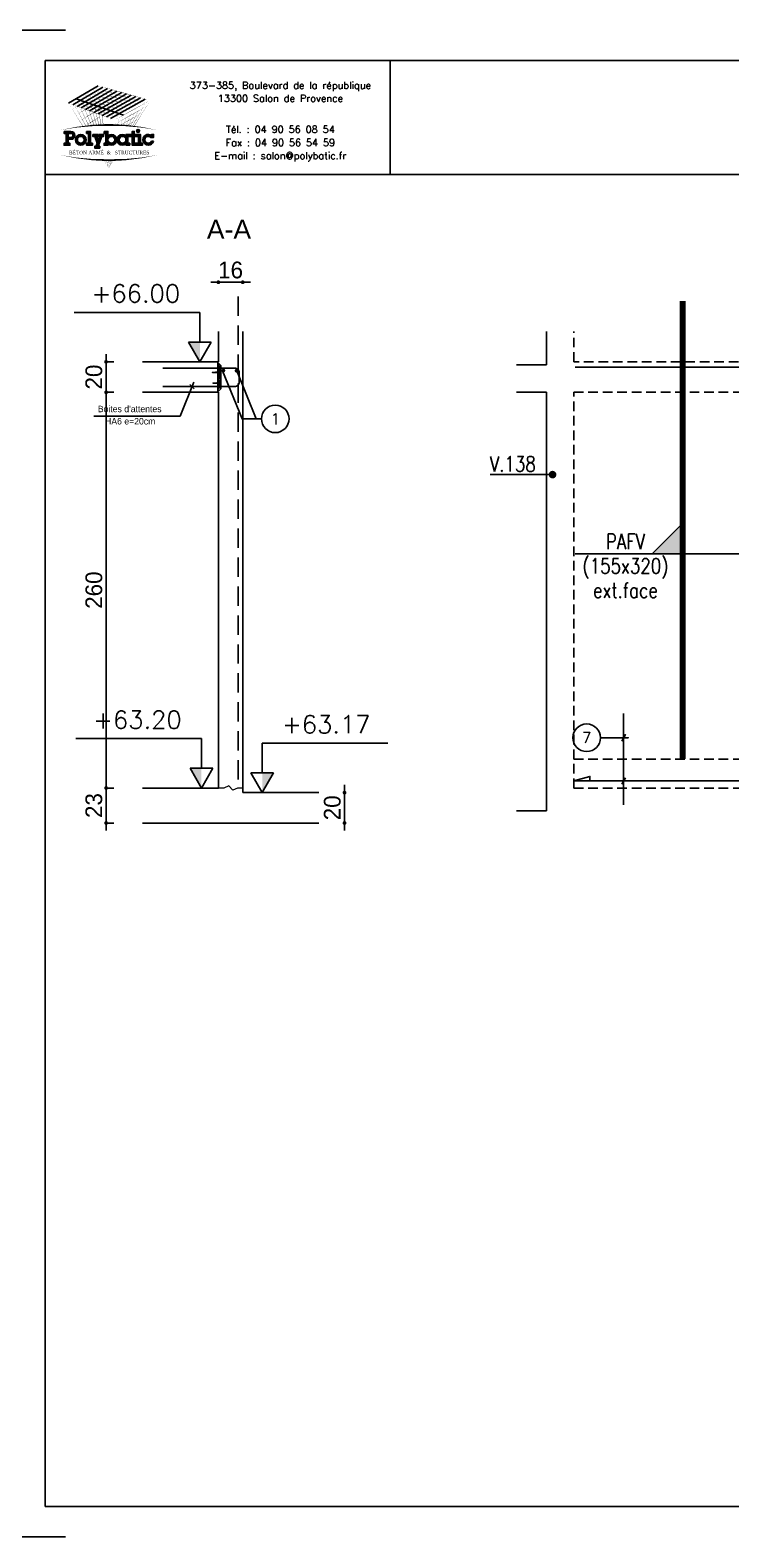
# Model space of a CAD drawing. Header units: metres. Extents: x -5618 to 118954, y -306 to 4637.
# Drawn here: x 42972 to 43433, y 604 to 1594 of the extents above; entities that cross this region are included whole.
import ezdxf
from ezdxf.enums import TextEntityAlignment as Align

# ---------------------------------------------------------------- set-up
doc = ezdxf.new("R2010")
doc.units = ezdxf.units.M
doc.linetypes.add('CACHE', pattern=[9.525, 6.35, -3.175])
doc.linetypes.add('CACHEX2', pattern=[19.05, 12.7, -6.35])
for name, color, linetype in [('COTATION', 1, 'Continuous'), ('GO-CARTOUCHE', 7, 'Continuous'), ('GO-FER-HA', 140, 'Continuous'), ('GO-TEXTE', 9, 'Continuous'), ('K_ENT_M_Building_V.76', 7, 'Continuous'), ('STR_COTATION', 1, 'Continuous'), ('STR_STA', 30, 'Continuous'), ('STR_TS', 22, 'Continuous'), ('STR_TS_TXT', 7, 'Continuous'), ('STR_VOI-POT', 6, 'Continuous')]:
    doc.layers.add(name, color=color, linetype=linetype)
doc.layers.add('Kofragna_forma', color=7, linetype='Continuous', lineweight=70)
doc.styles.add('GrDimensions', font='simplex.shx')
doc.styles.add('Lucida', font='LSANSI.TTF')
doc.styles.add('POLYBATIC', font='TIMES.TTF')
doc.styles.add('schéma', font='simplex.shx')
doc.styles.add('TEXTE', font='romans.shx')
doc.styles.add('TEXTE TS', font='romans.shx', dxfattribs={"width": 0.7, "oblique": 15})
doc.styles.add('TEXTEBA', font='ARIAL.TTF')
doc.dimstyles.new('COUPE-20', dxfattribs={"dimscale": 0.5, "dimtxt": 22, "dimasz": 5, "dimexe": 0.05, "dimexo": 0, "dimgap": 5, "dimtad": 1, "dimdec": 0, "dimdsep": 46, "dimtxsty": 'Standard', "dimblk1": 'DOT', "dimblk2": 'DOT', "dimsah": 1, "dimcen": 0, "dimdle": 150, "dimclrd": 1, "dimclre": 1, "dimclrt": 7, "dimadec": 0, "dimazin": 0, "dimtfac": 1, "dimtdec": 0, "dimtix": 1, "dimtmove": 2, "dimatfit": 3, "dimldrblk": 'DOT', "dimfxl": 0, "dimtvp": 1, "dimtolj": 1, "dimtzin": 0, "dimarcsym": 0})

# ---------------------------------------------------------------- blocks, each defined once
blk = doc.blocks.new('A$C492E529B')
for color, points in [(140, [(1.413, 0.725, 1), (1.563, 0.725, 1)]), (256, [(-0.938, 0.7), (-1.138, 0.7), (-1.138, 0.6), (-1.038, 0.6), (-1.038, 0.1), (-1.138, 0.1), (-1.138, 0), (-0.838, 0), (-0.838, 0.1), (-0.938, 0.1)]), (256, [(-0.367, 0.45), (-0.268, 0.45), (-0.268, 0.55), (-0.523, 0.55), (-0.523, 0.45), (-0.473, 0.45), (-0.543, 0.253), (-0.612, 0.45), (-0.562, 0.45), (-0.562, 0.55), (-0.818, 0.55), (-0.818, 0.45), (-0.718, 0.45), (-0.595, 0.101), (-0.648, -0.05), (-0.718, -0.05), (-0.718, -0.15), (-0.468, -0.15), (-0.468, -0.05), (-0.543, -0.05)]), (256, [(1.393, 0.55), (1.292, 0.55), (1.292, 0.7), (1.193, 0.7), (1.193, 0.55), (1.093, 0.55), (1.093, 0.45), (1.193, 0.45), (1.193, 0), (1.393, 0), (1.393, 0.1), (1.292, 0.1), (1.292, 0.45), (1.393, 0.45)]), (256, [(1.613, 0.55), (1.413, 0.55), (1.413, 0.45), (1.513, 0.45), (1.513, 0.1), (1.413, 0.1), (1.413, 0), (1.712, 0), (1.712, 0.1), (1.613, 0.1)]), (256, [(2.13, 0.4), (2.283, 0.4), (2.283, 0.55), (2.183, 0.55), (2.183, 0.487, 3.359496), (2.272, 0.2), (2.166, 0.2, -3.125802)])]:
    blk.add_hatch(color=color).paths.add_polyline_path(points)
h = blk.add_hatch(color=256)
h.paths.add_polyline_path([(-1.983, 0.1), (-2.083, 0.1), (-2.083, 0.3), (-1.933, 0.3, 1), (-1.933, 0.7), (-2.283, 0.7), (-2.283, 0.6), (-2.183, 0.6), (-2.183, 0.1), (-2.283, 0.1), (-2.283, 0), (-1.983, 0)])
h.paths.add_polyline_path([(-2.083, 0.4), (-2.083, 0.6), (-1.933, 0.6, -1), (-1.933, 0.4)], flags=16)
h = blk.add_hatch(color=256)
h.paths.add_polyline_path([(-1.158, 0.275, 1), (-1.708, 0.275, 1)])
h.paths.add_polyline_path([(-1.608, 0.275, -1), (-1.258, 0.275, -1)], flags=16)
h = blk.add_hatch(color=256)
h.paths.add_polyline_path([(-0.047, 0.487), (-0.047, 0.7), (-0.248, 0.7), (-0.248, 0.6), (-0.147, 0.6), (-0.147, 0.1), (-0.248, 0.1), (-0.248, 0), (-0.047, 0), (-0.047, 0.063, 2.12132)])
h.paths.add_polyline_path([(-0.047, 0.275, -1), (0.303, 0.275, -1)], flags=16)
h = blk.add_hatch(color=256)
h.paths.add_polyline_path([(1.073, 0.1), (0.973, 0.1), (0.973, 0.45), (1.073, 0.45), (1.073, 0.55), (0.873, 0.55), (0.873, 0.487, 2.12132), (0.873, 0.063), (0.873, 0), (1.073, 0)])
h.paths.add_polyline_path([(0.523, 0.275, -1), (0.873, 0.275, -1)], flags=16)
for p, q in [((-0.595, 0.101), (-0.718, 0.45)), ((-0.648, -0.05), (-0.595, 0.101)), ((-0.543, 0.253), (-0.612, 0.45)), ((-0.543, -0.05), (-0.367, 0.45)), ((-0.543, 0.253), (-0.473, 0.45)), ((0.873, 0.55), (0.873, 0.487)), ((1.073, 0.55), (0.873, 0.55)), ((0.873, 0.063), (0.873, 0)), ((0.973, 0.1), (0.973, 0.45)), ((0.973, 0.45), (1.073, 0.45)), ((1.073, 0.1), (0.973, 0.1)), ((1.073, 0.45), (1.073, 0.55)), ((1.073, 0), (1.073, 0.1)), ((2.166, 0.2), (2.272, 0.2)), ((0.873, 0), (1.073, 0))]:
    blk.add_line(p, q)
for points in [[(-2.283, 0.7), (-1.933, 0.7)], [(-2.283, 0.7), (-2.283, 0.6), (-2.183, 0.6), (-2.183, 0.1), (-2.283, 0.1), (-2.283, 0), (-1.983, 0), (-1.983, 0.1), (-2.083, 0.1), (-2.083, 0.3), (-1.933, 0.3)], [(-2.083, 0.4), (-2.083, 0.6), (-1.933, 0.6)], [(-2.083, 0.4), (-1.933, 0.4)], [(-1.138, 0.7), (-0.938, 0.7), (-0.938, 0.1), (-0.838, 0.1), (-0.838, 0), (-1.138, 0), (-1.138, 0.1), (-1.038, 0.1), (-1.038, 0.6), (-1.138, 0.6), (-1.138, 0.7)], [(-0.818, 0.55), (-0.562, 0.55)], [(-0.818, 0.55), (-0.818, 0.45), (-0.718, 0.45)], [(-0.612, 0.45), (-0.562, 0.45), (-0.562, 0.55)], [(-0.523, 0.55), (-0.268, 0.55), (-0.268, 0.45), (-0.367, 0.45)], [(-0.473, 0.45), (-0.523, 0.45), (-0.523, 0.55)], [(-0.248, 0.7), (-0.248, 0.6), (-0.147, 0.6), (-0.147, 0.1), (-0.248, 0.1), (-0.248, 0), (-0.047, 0), (-0.047, 0.063)], [(-0.047, 0.487), (-0.047, 0.7), (-0.248, 0.7)], [(1.093, 0.55), (1.193, 0.55), (1.193, 0.7), (1.292, 0.7), (1.292, 0.55), (1.393, 0.55), (1.393, 0.45), (1.292, 0.45), (1.292, 0.1), (1.393, 0.1), (1.393, 0), (1.193, 0), (1.193, 0.45), (1.093, 0.45)], [(1.093, 0.45), (1.093, 0.55)], [(1.413, 0.45), (1.413, 0.55), (1.613, 0.55), (1.613, 0.1), (1.712, 0.1), (1.712, 0), (1.413, 0), (1.413, 0.1), (1.513, 0.1), (1.513, 0.45), (1.413, 0.45)], [(2.183, 0.487), (2.183, 0.55), (2.283, 0.55), (2.283, 0.4), (2.13, 0.4)], [(-0.648, -0.05), (-0.718, -0.05), (-0.718, -0.15), (-0.468, -0.15), (-0.468, -0.05), (-0.543, -0.05)]]:
    blk.add_lwpolyline(points)
at = {"color": 140}
blk.add_circle((1.488, 0.725), 0.075, dxfattribs=at)
for centre, radius in [((-1.433, 0.275), 0.275), ((-1.433, 0.275), 0.175), ((0.128, 0.275), 0.175), ((0.698, 0.275), 0.175)]:
    blk.add_circle(centre, radius)
for centre, radius, start, end in [((-1.933, 0.5), 0.2, 270, 90), ((-1.933, 0.5), 0.1, 270, 90), ((0.128, 0.275), 0.275, 230.4788, 129.5212), ((0.698, 0.275), 0.275, 50.4788, 309.5212), ((2.008, 0.275), 0.275, 50.4788, 344.17338), ((2.008, 0.275), 0.175, 45.58469, 334.62307)]:
    blk.add_arc(centre, radius, start, end)
blk = doc.blocks.new('POLYBATIC')
at = {"color": 140}
for p, q in [((-0.43, 3.281), (-1.602, 2.578)), ((-1.435, 2.518), (-0.241, 3.228)), ((-1.268, 2.457), (-0.053, 3.175)), ((0.135, 3.121), (-1.101, 2.397)), ((-0.934, 2.337), (0.323, 3.068)), ((-0.767, 2.276), (0.511, 3.015)), ((-1.309, 2.754), (0.586, 2.109)), ((0.7, 2.962), (-0.6, 2.216)), ((-0.433, 2.156), (0.888, 2.908)), ((1.076, 2.855), (-0.266, 2.095)), ((-0.099, 2.035), (1.264, 2.802)), ((1.452, 2.749), (0.067, 1.974))]:
    blk.add_line(p, q, dxfattribs=at)
for points in [[(-1.016, 2.93, 0.0156, 0, 0), (-0.43, 3.281, 0, 0, 0)], [(0.122, 2.71, 0.0156, 0, 0), (-0.869, 3.018, 0, 0, 0)], [(-0.491, 1.706, 0.0136, 0, 0), (-0.869, 3.018, 0, 0, 0)], [(-0.838, 2.873, 0.0156, 0, 0), (-0.241, 3.228, 0, 0, 0)], [(0.283, 2.803, 0.0156, 0, 0), (-0.723, 3.105, 0, 0, 0)], [(-0.398, 1.71, 0.014, 0, 0), (-0.723, 3.105, 0, 0, 0)], [(-0.661, 2.816, 0.0156, 0, 0), (-0.053, 3.175, 0, 0, 0)], [(0.444, 2.896, 0.0156, 0, 0), (-0.576, 3.193, 0, 0, 0)], [(-0.309, 1.714, 0.0145, 0, 0), (-0.576, 3.193, 0, 0, 0)], [(-0.483, 2.759, 0.0156, 0, 0), (0.135, 3.121, 0, 0, 0)], [(0.605, 2.988, 0.0156, 0, 0), (-0.43, 3.281, 0, 0, 0)], [(-0.225, 1.716, 0.0149, 0, 0), (-0.43, 3.281, 0, 0, 0)], [(-0.305, 2.702, 0.0156, 0, 0), (0.323, 3.068, 0, 0, 0)], [(-0.128, 2.646, 0.0156, 0, 0), (0.511, 3.015, 0, 0, 0)], [(-1.602, 2.578, 0, 0.0156, 0), (-1.016, 2.93, 0, 0, 0)], [(-0.684, 2.246, 0.0156, 0, 0), (-1.602, 2.578, 0, 0, 0)], [(-1.031, 1.66, 0.0111, 0, 0), (-1.602, 2.578, 0, 0, 0)], [(-1.456, 2.344, 0, 0.0156, 0), (-0.923, 2.663, 0, 0, 0)], [(-0.522, 2.339, 0.0156, 0, 0), (-1.455, 2.666, 0, 0, 0)], [(-0.913, 1.673, 0.0116, 0, 0), (-1.455, 2.666, 0, 0, 0)], [(-1.435, 2.518, 0, 0.0156, 0), (-0.838, 2.873, 0, 0, 0)], [(-1.31, 2.109, 0, 0.0156, 0), (-0.831, 2.397, 0, 0, 0)], [(-0.361, 2.432, 0.0156, 0, 0), (-1.309, 2.754, 0, 0, 0)], [(-0.8, 1.684, 0.0121, 0, 0), (-1.309, 2.754, 0, 0, 0)], [(-1.268, 2.457, 0, 0.0156, 0), (-0.661, 2.816, 0, 0, 0)], [(-0.2, 2.524, 0.0156, 0, 0), (-1.162, 2.842, 0, 0, 0)], [(-0.692, 1.693, 0.0126, 0, 0), (-1.162, 2.842, 0, 0, 0)], [(-1.101, 2.397, 0, 0.0156, 0), (-0.483, 2.759, 0, 0, 0)], [(-0.039, 2.617, 0.0156, 0, 0), (-1.016, 2.93, 0, 0, 0)], [(-0.589, 1.7, 0.0131, 0, 0), (-1.016, 2.93, 0, 0, 0)], [(-0.934, 2.337, 0, 0.0156, 0), (-0.305, 2.702, 0, 0, 0)], [(-0.391, 2.983, 0, 0.0156, 0), (-0.923, 2.663, 0, 0, 0)], [(-0.352, 2.685, 0, 0.0156, 0), (-0.831, 2.397, 0, 0, 0)], [(-0.767, 2.276, 0, 0.0156, 0), (-0.128, 2.646, 0, 0, 0)], [(-0.6, 2.216, 0, 0.0156, 0), (0.05, 2.589, 0, 0, 0)], [(-0.433, 2.156, 0, 0.0156, 0), (0.227, 2.532, 0, 0, 0)], [(0.586, 2.109, 0, 0.0156, 0), (-0.361, 2.432, 0, 0, 0)], [(-0.266, 2.095, 0, 0.0156, 0), (0.405, 2.475, 0, 0, 0)], [(0.762, 2.207, 0, 0.0156, 0), (-0.2, 2.524, 0, 0, 0)], [(-0.099, 2.035, 0, 0.0156, 0), (0.582, 2.418, 0, 0, 0)], [(0.937, 2.305, 0, 0.0156, 0), (-0.039, 2.617, 0, 0, 0)], [(0.05, 2.589, 0.0156, 0, 0), (0.7, 2.962, 0, 0, 0)], [(1.113, 2.402, 0, 0.0156, 0), (0.122, 2.71, 0, 0, 0)], [(0.227, 2.532, 0.0156, 0, 0), (0.888, 2.908, 0, 0, 0)], [(1.289, 2.5, 0, 0.0156, 0), (0.283, 2.803, 0, 0, 0)], [(0.405, 2.475, 0.0156, 0, 0), (1.076, 2.855, 0, 0, 0)], [(1.465, 2.598, 0, 0.0156, 0), (0.444, 2.896, 0, 0, 0)], [(0.582, 2.418, 0.0156, 0, 0), (1.264, 2.802, 0, 0, 0)], [(1.641, 2.695, 0, 0.0156, 0), (0.605, 2.988, 0, 0, 0)], [(0.76, 2.362, 0.0156, 0, 0), (1.452, 2.749, 0, 0, 0)], [(0.781, 1.685, 0.00933, 0, 0), (1.113, 2.402, 0, 0, 0)], [(0.852, 2.095, 0.0156, 0, 0), (1.491, 2.45, 0, 0, 0)], [(0.865, 1.678, 0.0103, 0, 0), (1.289, 2.5, 0, 0, 0)], [(0.937, 2.305, 0.0156, 0, 0), (1.641, 2.695, 0, 0, 0)], [(0.942, 1.67, 0.0112, 0, 0), (1.465, 2.598, 0, 0, 0)], [(1.012, 1.663, 0.012, 0, 0), (1.641, 2.695, 0, 0, 0)], [(-1.165, 1.875, 0, 0.0156, 0), (-0.739, 2.131, 0, 0, 0)], [(-1.019, 1.641, 0, 0.0156, 0), (-0.646, 1.864, 0, 0, 0)], [(-0.312, 2.386, 0, 0.0156, 0), (-0.739, 2.131, 0, 0, 0)], [(0.234, 1.914, 0, 0.0156, 0), (-0.684, 2.246, 0, 0, 0)], [(-0.273, 2.088, 0, 0.0156, 0), (-0.646, 1.864, 0, 0, 0)], [(0.41, 2.012, 0, 0.0156, 0), (-0.522, 2.339, 0, 0, 0)], [(0.067, 1.974, 0, 0.0156, 0), (0.76, 2.362, 0, 0, 0)], [(0.213, 1.74, 0, 0.0156, 0), (0.852, 2.095, 0, 0, 0)], [(0.21, 1.716, 0.00323, 0, 0), (0.234, 1.914, 0, 0, 0)], [(0.234, 1.914, 0, 0.0156, 0), (0.937, 2.305, 0, 0, 0)], [(0.349, 1.712, 0.00465, 0, 0), (0.41, 2.012, 0, 0, 0)], [(0.447, 1.708, 0.00693, 0.0156, 0), (0.767, 1.886, 0, 0, 0)], [(0.474, 1.706, 0.00597, 0, 0), (0.586, 2.109, 0, 0, 0)], [(0.587, 1.7, 0.00718, 0, 0), (0.762, 2.207, 0, 0, 0)], [(0.68, 1.675, 0.0156, 0, 0), (1.193, 1.96, 0, 0, 0)], [(0.689, 1.693, 0.0083, 0, 0), (0.937, 2.305, 0, 0, 0)], [(0.765, 1.884, 0.0156, 0, 0), (1.342, 2.205, 0, 0, 0)], [(-1.953, 1.508, 0, 0.0781, -0.053843), (0, 1.719, 0, 0, 0)], [(-0.234, 1.79, 0, 0.00638, 0), (-0.365, 1.711, 0, 0.00638, 0)], [(1.953, 1.508, 0, 0.0781, 0.053843), (0, 1.719, 0, 0, 0)], [(0.96, 1.668, 0.00293, 0, 0), (1.044, 1.715, 0, 0, 0)], [(-1.953, 0.523, 0, 0.0781, 0.053843), (0, 0.312, 0, 0, 0)], [(0, 0, 0, 0.00381, 0), (-0.195, 0.315, 0, 0.00381, 0)], [(0, 0, 0, 0.00368, 0), (-0.171, 0.314, 0, 0.00368, 0)], [(0, 0, 0, 0.00356, 0), (-0.149, 0.314, 0, 0.00356, 0)], [(0, 0, 0, 0.00345, 0), (-0.128, 0.313, 0, 0.00345, 0)], [(0, 0, 0, 0.00334, 0), (-0.109, 0.313, 0, 0.00334, 0)], [(0, 0, 0, 0.00324, 0), (-0.09, 0.313, 0, 0.00324, 0)], [(0, 0, 0, 0.00315, 0), (-0.073, 0.313, 0, 0.00315, 0)], [(0, 0, 0, 0.00306, 0), (-0.056, 0.313, 0, 0.00306, 0)], [(0, 0, 0, 0.00306, 0), (-0.056, 0.313, 0, 0.00306, 0)], [(0, 0, 0, 0.00298, 0), (-0.041, 0.313, 0, 0.00298, 0)], [(1.953, 0.523, 0, 0.0781, -0.053843), (0, 0.312, 0, 0, 0)], [(0, 0, 0, 0.0051, 0), (0.038, 0.313, 0, 0.0051, 0)], [(0, 0, 0, 0.00425, 0), (0.127, 0.313, 0, 0.00425, 0)], [(0, 0, 0, 0.00408, 0), (0.145, 0.314, 0, 0.00408, 0)], [(0, 0, 0, 0.00392, 0), (0.162, 0.314, 0, 0.00392, 0)], [(0, 0, 0, 0.00378, 0), (0.177, 0.314, 0, 0.00378, 0)], [(0, 0, 0, 0.00365, 0), (0.191, 0.315, 0, 0.00365, 0)], [(0, 0, 0, 0.00486, 0), (0.064, 0.313, 0, 0.00486, 0)], [(0, 0, 0, 0.00464, 0), (0.087, 0.313, 0, 0.00464, 0)], [(0, 0, 0, 0.00443, 0), (0.108, 0.313, 0, 0.00443, 0)]]:
    blk.add_lwpolyline(points, format="xyseb", dxfattribs=at)
at = {"color": 5, "xscale": 0.78125, "yscale": 0.78125, "zscale": 0.78125}
blk.add_blockref('A$C492E529B', (0, 0.91), dxfattribs=at)
at = {"lineweight": 60, "style": 'POLYBATIC'}
for s, p in [('BÉTON ARMÉ', (-1.587, 0.547)), ('STRUCTURES', (0.24, 0.547))]:
    blk.add_text(s, height=0.1406, dxfattribs=at).set_placement(p)
at = {"color": 140, "style": 'POLYBATIC'}
blk.add_text('&', height=0.141, dxfattribs=at).set_placement((0, 0.547), align=Align.CENTER)
blk = doc.blocks.new('ime')
at = {"layer": 'COTATION', "const_width": 2.5}
blk.add_lwpolyline([(1.25, 0, -1), (-1.25, 0, -1)], format="xyb", close=True, dxfattribs=at)
at = {"layer": 'COTATION'}
blk.add_lwpolyline([(41.09, 0), (0, 0)], dxfattribs=at)
at = {"layer": 'COTATION', "color": 7, "style": 'TEXTE TS', "width": 0.8}
blk.add_attdef('NAME', (9.08, 2), '', height=10, dxfattribs=at)
blk = doc.blocks.new('mrega')
at = {"layer": 'STR_TS_TXT', "style": 'TEXTE TS', "width": 0.8}
for tag, p in [('ST10', (14.48, 0)), ('DIM', (14.48, -16)), ('NOTE', (14.48, -32))]:
    blk.add_attdef(tag, text='', height=10, dxfattribs=at).set_placement(p, align=Align.CENTER)
blk = doc.blocks.new('A$C6F247267')
blk.add_hatch(color=256).paths.add_polyline_path([(0, -0.2), (-0.2, 0), (0, 0)])
blk.add_lwpolyline([(-0.2, 0), (0, 0), (0, -0.2), (-0.2, 0)])
blk = doc.blocks.new('_DOT')
at = {"color": 0, "linetype": 'ByBlock'}
blk.add_line((-0.5, 0), (-1, 0), dxfattribs=at)
at = {"color": 0, "linetype": 'ByBlock', "const_width": 0.5}
blk.add_lwpolyline([(-0.25, 0, 1), (0.25, 0, 1)], format="xyb", close=True, dxfattribs=at)
blk = doc.blocks.new('*D997')
at = {"layer": 'COTATION', "color": 1, "lineweight": -2, "ltscale": 4.5}
for p, q in [((43021.94, 1098.29), (43021.94, 1100.79)), ((43026.94, 1095.79), (43021.91, 1095.79)), ((43021.94, 1072.79), (43021.94, 1095.79)), ((43026.94, 1072.79), (43021.91, 1072.79)), ((43021.94, 1070.29), (43021.94, 1067.79))]:
    blk.add_line(p, q, dxfattribs=at)
at = {"layer": 'DEFPOINTS', "color": 0, "lineweight": -3, "ltscale": 4.5}
for p in [(43021.94, 1095.79), (43045.78, 1095.79), (43045.78, 1072.79)]:
    blk.add_point(p, dxfattribs=at)
at = {"layer": 'COTATION', "color": 1, "lineweight": -2, "ltscale": 4.5, "xscale": 2.5, "yscale": 2.5, "zscale": 2.5}
for p, rotation in [((43021.94, 1095.79), 270), ((43021.94, 1072.79), 90)]:
    blk.add_blockref('_DOT', p, dxfattribs=dict(at, rotation=rotation))
at = {"layer": 'COTATION', "color": 7, "lineweight": -3, "ltscale": 4.5, "insert": (43013.94, 1084.29), "char_height": 11, "attachment_point": 5, "rotation": 90}
blk.add_mtext('\\A1;23', dxfattribs=at)
blk = doc.blocks.new('*D998')
at = {"layer": 'COTATION', "color": 1, "lineweight": -2, "ltscale": 4.5}
for p, q in [((43026.94, 1355.79), (43021.91, 1355.79)), ((43021.94, 1098.29), (43021.94, 1353.29)), ((43026.94, 1095.79), (43021.91, 1095.79))]:
    blk.add_line(p, q, dxfattribs=at)
at = {"layer": 'DEFPOINTS', "color": 0, "lineweight": -3, "ltscale": 4.5}
for p in [(43021.94, 1355.79), (43045.78, 1355.79), (43045.78, 1095.79)]:
    blk.add_point(p, dxfattribs=at)
at = {"layer": 'COTATION', "color": 1, "lineweight": -2, "ltscale": 4.5, "xscale": 2.5, "yscale": 2.5, "zscale": 2.5}
for p, rotation in [((43021.94, 1355.79), 90), ((43021.94, 1095.79), 270)]:
    blk.add_blockref('_DOT', p, dxfattribs=dict(at, rotation=rotation))
at = {"layer": 'COTATION', "color": 7, "lineweight": -3, "ltscale": 4.5, "insert": (43013.94, 1225.79), "char_height": 11, "attachment_point": 5, "rotation": 90}
blk.add_mtext('\\A1;260', dxfattribs=at)
blk = doc.blocks.new('*D999')
at = {"layer": 'COTATION', "color": 1, "lineweight": -2, "ltscale": 4.5}
for p, q in [((43021.94, 1378.29), (43021.94, 1380.79)), ((43026.94, 1375.79), (43021.91, 1375.79)), ((43021.94, 1355.79), (43021.94, 1375.79)), ((43026.94, 1355.79), (43021.91, 1355.79)), ((43021.94, 1353.29), (43021.94, 1350.79))]:
    blk.add_line(p, q, dxfattribs=at)
at = {"layer": 'DEFPOINTS', "color": 0, "lineweight": -3, "ltscale": 4.5}
for p in [(43021.94, 1375.79), (43045.78, 1375.79), (43045.78, 1355.79)]:
    blk.add_point(p, dxfattribs=at)
at = {"layer": 'COTATION', "color": 1, "lineweight": -2, "ltscale": 4.5, "xscale": 2.5, "yscale": 2.5, "zscale": 2.5}
for p, rotation in [((43021.94, 1375.79), 270), ((43021.94, 1355.79), 90)]:
    blk.add_blockref('_DOT', p, dxfattribs=dict(at, rotation=rotation))
at = {"layer": 'COTATION', "color": 7, "lineweight": -3, "ltscale": 4.5, "insert": (43013.94, 1365.79), "char_height": 11, "attachment_point": 5, "rotation": 90}
blk.add_mtext('\\A1;20', dxfattribs=at)
blk = doc.blocks.new('*D1000')
at = {"layer": 'DEFPOINTS', "color": 0, "lineweight": -3, "ltscale": 4.5}
for p in [(43095.78, 1428.07), (43095.78, 1395.79, 187.69), (43111.78, 1395.79, 187.69)]:
    blk.add_point(p, dxfattribs=at)
at = {"layer": 'STR_COTATION', "color": 1, "lineweight": -2, "ltscale": 4.5}
for p, q in [((43093.28, 1428.07), (43090.78, 1428.07)), ((43095.78, 1428.08), (43095.78, 1428.09)), ((43111.78, 1428.07), (43095.78, 1428.07)), ((43111.78, 1428.08), (43111.78, 1428.09)), ((43114.28, 1428.07), (43116.78, 1428.07))]:
    blk.add_line(p, q, dxfattribs=at)
at = {"layer": 'STR_COTATION', "color": 1, "lineweight": -2, "ltscale": 4.5, "xscale": 2.5, "yscale": 2.5, "zscale": 2.5}
blk.add_blockref('_DOT', (43095.78, 1428.07), dxfattribs=at)
at = {"layer": 'STR_COTATION', "color": 1, "lineweight": -2, "ltscale": 4.5, "xscale": 2.5, "yscale": 2.5, "zscale": 2.5, "rotation": 180}
blk.add_blockref('_DOT', (43111.78, 1428.07), dxfattribs=at)
at = {"layer": 'STR_COTATION', "color": 7, "lineweight": -3, "ltscale": 4.5, "insert": (43103.78, 1436.07), "char_height": 11, "attachment_point": 5}
blk.add_mtext('\\A1;16', dxfattribs=at)
blk = doc.blocks.new('*D1001')
at = {"layer": 'DEFPOINTS', "color": 0, "lineweight": -3, "ltscale": 4.5}
for p in [(43161.78, 1092.79, 187.69), (43178.69, 1092.79), (43159.81, 1072.79, 187.69)]:
    blk.add_point(p, dxfattribs=at)
at = {"layer": 'STR_COTATION', "color": 1, "lineweight": -2, "ltscale": 4.5}
for p, q in [((43178.69, 1095.29), (43178.69, 1097.79)), ((43178.69, 1072.79), (43178.69, 1092.79)), ((43178.71, 1092.79), (43178.71, 1092.79)), ((43178.69, 1070.29), (43178.69, 1067.79)), ((43178.71, 1072.79), (43178.71, 1072.79))]:
    blk.add_line(p, q, dxfattribs=at)
at = {"layer": 'STR_COTATION', "color": 1, "lineweight": -2, "ltscale": 4.5, "xscale": 2.5, "yscale": 2.5, "zscale": 2.5}
for p, rotation in [((43178.69, 1092.79), 270), ((43178.69, 1072.79), 90)]:
    blk.add_blockref('_DOT', p, dxfattribs=dict(at, rotation=rotation))
at = {"layer": 'STR_COTATION', "color": 7, "lineweight": -3, "ltscale": 4.5, "insert": (43170.69, 1082.79), "char_height": 11, "attachment_point": 5, "rotation": 90}
blk.add_mtext('\\A1;20', dxfattribs=at)
blk = doc.blocks.new('stab')
at = {"layer": 'STR_STA'}
h = blk.add_hatch(dxfattribs=at)
h.set_pattern_fill('ANSI31', color=9, scale=6.075, angle=-540, style=0)
h.set_pattern_definition([(315, (-54992.6584, 395894.73794), (-0.536959212, -0.536959212), [])])
h.paths.add_polyline_path([(8.55, 0), (6.53, -2.03), (4.9, -2.03), (4.9, 0)])
h.paths.add_polyline_path([(4.9, 0), (4.9, -2.03), (1.75, -2.03), (1.95, 0)])
h.paths.add_polyline_path([(1.41, 0), (1.73, -2.03), (-8.03, -2.03), (-7.82, 0)])
h.paths.add_polyline_path([(-8.11, -1.56), (-9.67, 0), (-8.25, 0)])
at = {"layer": 'STR_STA', "color": 1}
blk.add_lwpolyline([(-5.93, 36.01), (-5.93, 0.57), (-5.93, -11.07, 0.414214), (-2.89, -14.1), (3.18, -14.1, 0.414214), (6.22, -11.07), (6.22, 36.01)], format="xyb", dxfattribs=at)
blk.add_lwpolyline([(-7.65, -2.03), (-9.67, 0), (9.67, 0), (7.65, -2.03)], close=True, dxfattribs=at)
blk.add_lwpolyline([(-3.88, 0), (-3.68, -2.22), (-3.09, 3.47), (-3.09, 0), (3.09, 0), (3.42, -2.09), (3.94, 3.21), (3.94, 0)], dxfattribs=at)
at = {"layer": 'STR_STA', "color": 6, "linetype": 'Continuous', "const_width": 1.2}
for points in [[(-3.75, -3.69, -1), (-4.95, -3.69, -1)], [(-3.64, -12.3, -1), (-4.84, -12.3, -1)]]:
    blk.add_lwpolyline(points, format="xyb", close=True, dxfattribs=at)

msp = doc.modelspace()

# ---------------------------------------------------------------- linework, layer by layer
at = {"color": 7, "linetype": 'Continuous', "lineweight": -3}
for p, q in [((43090.95, 1388.79, 93.84), (43076.2, 1388.79, 93.84)), ((43083.58, 1375.79, 93.84), (43076.2, 1388.79, 93.84)), ((43090.95, 1388.79, 93.84), (43076.2, 1388.79, 93.84)), ((43083.58, 1375.79, 93.84), (43076.2, 1388.79, 93.84)), ((43083.58, 1375.79, 93.84), (43090.95, 1388.79, 93.84)), ((43083.58, 1375.79, 93.84), (43090.95, 1388.79, 93.84)), ((43092.01, 1108.79, 93.84), (43077.26, 1108.79, 93.84)), ((43084.63, 1095.79, 93.84), (43077.26, 1108.79, 93.84)), ((43092.01, 1108.79, 93.84), (43077.26, 1108.79, 93.84)), ((43084.63, 1095.79, 93.84), (43077.26, 1108.79, 93.84)), ((43084.63, 1095.79, 93.84), (43092.01, 1108.79, 93.84)), ((43084.63, 1095.79, 93.84), (43092.01, 1108.79, 93.84)), ((43117.2, 1105.79, 93.84), (43131.95, 1105.79, 93.84)), ((43124.57, 1092.79, 93.84), (43117.2, 1105.79, 93.84)), ((43117.2, 1105.79, 93.84), (43131.95, 1105.79, 93.84)), ((43124.57, 1092.79, 93.84), (43117.2, 1105.79, 93.84)), ((43124.57, 1092.79, 93.84), (43131.95, 1105.79, 93.84)), ((43124.57, 1092.79, 93.84), (43131.95, 1105.79, 93.84))]:
    msp.add_line(p, q, dxfattribs=at)
for points in [[(42962, 1560.38), (42962, 1593.71), (42995.33, 1593.71)], [(43208.64, 1573.71), (43208.65, 1498.77)], [(44341.86, 1498.77), (42982, 1498.77)], [(42995.33, 603.81), (42962, 603.81), (42962, 637.14)]]:
    msp.add_lwpolyline(points)
msp.add_lwpolyline([(42982, 1573.71), (42982, 623.81), (44341.86, 623.81), (44341.86, 1573.71)], close=True)
at = {"lineweight": 18, "elevation": 93.84}
msp.add_lwpolyline([(43111.78, 1095.79), (43108.31, 1095.79), (43105.29, 1094.36), (43102.54, 1097.13), (43099.38, 1095.79), (43095.78, 1095.79)], dxfattribs=at)
at = {"color": 7, "linetype": 'Continuous', "lineweight": -3}
for points in [[(43076.2, 1388.79, 93.84), (43083.58, 1375.79, 93.84), (43083.58, 1388.76, 93.84)], [(43076.2, 1388.79, 93.84), (43083.58, 1375.79, 93.84), (43083.58, 1388.76, 93.84)], [(43077.26, 1108.79, 93.84), (43084.63, 1095.79, 93.84), (43084.63, 1108.75, 93.84)], [(43077.26, 1108.79, 93.84), (43084.63, 1095.79, 93.84), (43084.63, 1108.75, 93.84)], [(43131.95, 1105.79, 93.84), (43124.57, 1092.79, 93.84), (43124.57, 1105.75, 93.84)], [(43131.95, 1105.79, 93.84), (43124.57, 1092.79, 93.84), (43124.57, 1105.75, 93.84)]]:
    msp.add_solid(points, dxfattribs=at)
at = {"layer": 'COTATION', "elevation": 187.69}
for points in [[(44108.81, 1100.43), (44108.81, 1103.43), (44119.37, 1100.43), (43329.44, 1100.43), (43340, 1103.43), (43340, 1100.43)], [(43363.29, 1102.55), (43361.05, 1098.31)]]:
    msp.add_lwpolyline(points, dxfattribs=at)
at = {"layer": 'GO-CARTOUCHE', "color": 2, "ltscale": 3}
msp.add_line((43076.97, 1360.99, 93.84), (43079.78, 1358.01, 93.84), dxfattribs=at)
at = {"layer": 'GO-CARTOUCHE', "color": 2, "ltscale": 3, "elevation": 93.84}
msp.add_lwpolyline([(43079.57, 1362.49), (43070.6, 1340.08), (43013.9, 1340.08)], dxfattribs=at)
at = {"layer": 'GO-FER-HA'}
for points, elevation in [([(43098.48, 1369.96), (43111.36, 1338.32), (43124.1, 1338.32)], 93.84), ([(43107.81, 1369.96), (43120.69, 1338.32), (43124.1, 1338.32)], 93.84), ([(43346.93, 1128.8), (43365.17, 1128.8), (43362.17, 1128.8), (43363.29, 1130.92), (43361.05, 1126.67)], 187.69)]:
    msp.add_lwpolyline(points, dxfattribs=dict(at, elevation=elevation))
for centre in [(43133.15, 1338.32, 93.84), (43337.87, 1128.8, 187.69)]:
    msp.add_circle(centre, 9.06, dxfattribs=at)
at = {"layer": 'K_ENT_M_Building_V.76', "color": 30, "linetype": 'Continuous', "lineweight": -3}
for p, q in [((43077.08, 1408.29, 93.84), (43000.93, 1408.29, 93.84)), ((43077.08, 1408.29, 93.84), (43000.93, 1408.29, 93.84)), ((43083.58, 1408.29, 93.84), (43077.08, 1408.29, 93.84)), ((43083.58, 1408.29, 93.84), (43077.08, 1408.29, 93.84)), ((43083.58, 1388.79, 93.84), (43083.58, 1408.29, 93.84)), ((43083.58, 1388.79, 93.84), (43083.58, 1408.29, 93.84)), ((43078.13, 1128.29, 93.84), (43001.99, 1128.29, 93.84)), ((43078.13, 1128.29, 93.84), (43001.99, 1128.29, 93.84)), ((43084.63, 1128.29, 93.84), (43078.13, 1128.29, 93.84)), ((43084.63, 1128.29, 93.84), (43078.13, 1128.29, 93.84)), ((43084.63, 1108.79, 93.84), (43084.63, 1128.29, 93.84)), ((43084.63, 1108.79, 93.84), (43084.63, 1128.29, 93.84)), ((43124.57, 1105.79, 93.84), (43124.57, 1125.29, 93.84)), ((43124.57, 1125.29, 93.84), (43131.07, 1125.29, 93.84)), ((43124.57, 1105.79, 93.84), (43124.57, 1125.29, 93.84)), ((43124.57, 1125.29, 93.84), (43131.07, 1125.29, 93.84)), ((43131.07, 1125.29, 93.84), (43207.22, 1125.29, 93.84)), ((43131.07, 1125.29, 93.84), (43207.22, 1125.29, 93.84))]:
    msp.add_line(p, q, dxfattribs=at)
at = {"layer": 'Kofragna_forma', "color": 4, "lineweight": -3}
for p, q in [((43095.78, 1375.79, 93.84), (43095.78, 1395.79, 93.84)), ((43111.78, 1395.79, 93.84), (43111.78, 1355.79, 93.84)), ((43311.37, 1395.79, 187.69), (43311.37, 1373.79, 187.69)), ((43045.78, 1375.79, 93.84), (43095.78, 1375.79, 93.84)), ((43311.37, 1373.79, 187.69), (43291.67, 1373.79, 187.69)), ((43095.78, 1355.79, 93.84), (43045.78, 1355.79, 93.84)), ((43095.78, 1095.79, 93.84), (43095.78, 1355.79, 93.84)), ((43111.78, 1355.79, 93.84), (43111.78, 1092.79, 93.84)), ((43311.37, 1355.79, 187.69), (43291.67, 1355.79, 187.69)), ((43311.37, 1355.79, 187.69), (43311.37, 1156.79, 187.69)), ((43311.36, 1156.79, 187.69), (43311.36, 1080.79, 187.69)), ((43095.78, 1095.79, 93.84), (43045.78, 1095.79, 93.84)), ((43161.78, 1092.79, 93.84), (43111.78, 1092.79, 93.84)), ((43311.37, 1080.79, 187.69), (43291.67, 1080.79, 187.69)), ((43066.78, 1072.79, 93.84), (43045.78, 1072.79, 93.84)), ((43161.78, 1072.79, 93.84), (43066.78, 1072.79, 93.84)), ((43066.78, 1072.79, 93.84), (43066.78, 1072.79, 93.84))]:
    msp.add_line(p, q, dxfattribs=at)
at = {"layer": 'Kofragna_forma', "linetype": 'CACHE', "lineweight": -3}
for p, q in [((43329.37, 1375.79, 187.69), (43329.37, 1395.79, 187.69)), ((43904.37, 1375.79, 187.69), (43329.37, 1375.79, 187.69)), ((43329.37, 1095.79, 187.69), (43329.37, 1355.79, 187.69)), ((43329.37, 1355.79, 187.69), (43904.37, 1355.79, 187.69)), ((43329.37, 1114.79, 187.69), (44119.37, 1114.79, 187.69)), ((43329.37, 1095.79, 187.69), (43904.37, 1095.79, 187.69))]:
    msp.add_line(p, q, dxfattribs=at)
at = {"layer": 'STR_TS', "linetype": 'CACHE', "ltscale": 2, "const_width": 4, "elevation": 375.38}
msp.add_lwpolyline([(43400.93, 1114.79), (43400.93, 1415.79)], dxfattribs=at)
at = {"layer": 'STR_TS', "color": 3, "elevation": 375.38}
msp.add_lwpolyline([(43485.37, 1249.64), (43330.37, 1249.64)], dxfattribs=at)
at = {"layer": 'STR_VOI-POT'}
for p, q in [((43330.37, 1372.21, 281.53), (44277.32, 1372.21, 187.69)), ((43362.17, 1144.79, 187.69), (43362.17, 1084.79, 187.69))]:
    msp.add_line(p, q, dxfattribs=at)
at = {"layer": 'STR_VOI-POT', "color": 1, "linetype": 'CACHEX2', "elevation": 93.84}
msp.add_lwpolyline([(43108.78, 1418.79), (43108.78, 1095.79)], dxfattribs=at)

# ---------------------------------------------------------------- block references
at = {"xscale": 16.49835000000894, "yscale": 16.49834999989253, "zscale": 16.49835000000003}
msp.add_blockref('POLYBATIC', (43023.77, 1503.09), dxfattribs=at)
at = {"layer": 'COTATION'}
ref = msp.add_blockref('ime', (43315.43, 1301.69, 187.69), dxfattribs=dict(at, xscale=-1))
ref.add_attrib('NAME', 'V.138', (43274.22, 1303.69, 187.69), dxfattribs={"color": 7, "height": 10, "style": 'TEXTE TS', "width": 0.8})
at = {"layer": 'STR_STA', "xscale": -1, "zscale": 0.001000000000004775, "rotation": 90}
msp.add_blockref('stab', (43095.36, 1365.72, 93.84), dxfattribs=at)
at = {"layer": 'STR_TS', "xscale": -100, "yscale": 100, "zscale": 100, "rotation": 180}
msp.add_blockref('A$C6F247267', (43400.93, 1249.64, 375.38), dxfattribs=at)
at = {"layer": 'STR_TS_TXT'}
ref = msp.add_blockref('mrega', (43377.86, 1252.69, 469.22), dxfattribs=dict(at, xscale=-1))
ref.add_attrib('NOTE', 'ext.face', dxfattribs={"height": 10, "style": 'TEXTE TS', "width": 0.8}).set_placement((43363.38, 1220.69, 469.22), align=Align.CENTER)
ref.add_attrib('ST10', 'PAFV', dxfattribs={"height": 10, "style": 'TEXTE TS', "width": 0.8}).set_placement((43363.38, 1252.69, 469.22), align=Align.CENTER)
ref.add_attrib('DIM', '(155x320)', dxfattribs={"height": 10, "style": 'TEXTE TS', "width": 0.8}).set_placement((43363.38, 1236.69, 469.22), align=Align.CENTER)

# ---------------------------------------------------------------- texts
at = {"style": 'schéma'}
for s, p in [('373-385, Boulevard de la république', (43136.52, 1555.18)), ('13300 Salon de Provence', (43136.52, 1546.55)), ('Tél. : 04 90 56 08 54', (43136.52, 1526.16)), ('Fax : 04 90 56 54 59', (43136.52, 1517.53)), ('E-mail : salon@polybatic.fr', (43136.52, 1508.9))]:
    msp.add_text(s, height=4.6662, dxfattribs=at).set_placement(p, align=Align.CENTER)
at = {"layer": 'GO-FER-HA', "style": 'TEXTE'}
for s, p in [('1', (43133.15, 1338.32, 93.84)), ('7', (43337.87, 1128.8, 187.69))]:
    msp.add_text(s, height=7.2, dxfattribs=at).set_placement(p, align=Align.MIDDLE_CENTER)
at = {"layer": 'GO-TEXTE', "style": 'TEXTEBA'}
msp.add_text('A-A', height=12.497, dxfattribs=at).set_placement((43088.18, 1456.62, 93.84))
at = {"layer": 'GO-TEXTE', "linetype": 'Continuous', "style": 'Lucida'}
for s, p in [("Boites d'attentes", (43016.5, 1342.7, 93.84)), ('HA6 e=20cm', (43021.27, 1334.62, 93.84))]:
    msp.add_text(s, height=4.256, rotation=0.0018, dxfattribs=at).set_placement(p)
at = {"layer": 'K_ENT_M_Building_V.76', "color": 0, "linetype": 'Continuous', "lineweight": -3, "char_height": 11.7, "style": 'GrDimensions'}
for s, insert, attachment_point in [('+66.00', (43070.58, 1414.79, 93.84), 9), ('\\A1;+63.20', (43071.63, 1134.79, 93.84), 9), ('\\A1;+63.17', (43137.57, 1131.79, 93.84), 7)]:
    msp.add_mtext(s, dxfattribs=dict(at, insert=insert, attachment_point=attachment_point))

# ---------------------------------------------------------------- dimensions: what is measured, and where the dimension line sits
at = {"layer": 'COTATION', "lineweight": -3, "ltscale": 4.5}
for base, p1, p2, picture, middle in [((43021.94, 1375.79), (43045.78, 1355.79), (43045.78, 1375.79), '*D999', (43013.94, 1365.79)), ((43021.94, 1355.79), (43045.78, 1095.79), (43045.78, 1355.79), '*D998', (43013.94, 1225.79)), ((43021.94, 1095.79), (43045.78, 1072.79), (43045.78, 1095.79), '*D997', (43013.94, 1084.29))]:
    dim = msp.add_linear_dim(base=base, p1=p1, p2=p2, angle=90, dimstyle='COUPE-20', dxfattribs=at)
    dim.commit()
    dim.dimension.update_dxf_attribs({"geometry": picture, "text_midpoint": middle})
at = {"layer": 'STR_COTATION', "lineweight": -3, "ltscale": 4.5}
for base, p1, p2, angle, picture, middle in [((43095.78, 1428.07, -93.84), (43111.78, 1395.79, 93.84), (43095.78, 1395.79, 93.84), 180, '*D1000', (43103.78, 1436.07, -93.84)), ((43178.69, 1092.79, -93.84), (43159.81, 1072.79, 93.84), (43161.78, 1092.79, 93.84), 90, '*D1001', (43170.69, 1082.79, -93.84))]:
    dim = msp.add_linear_dim(base=base, p1=p1, p2=p2, angle=angle, dimstyle='COUPE-20', override={"dimfxl": 0.1}, dxfattribs=at)
    dim.commit()
    dim.dimension.update_dxf_attribs({"geometry": picture, "text_midpoint": middle})

doc.saveas('drawing.dxf')
